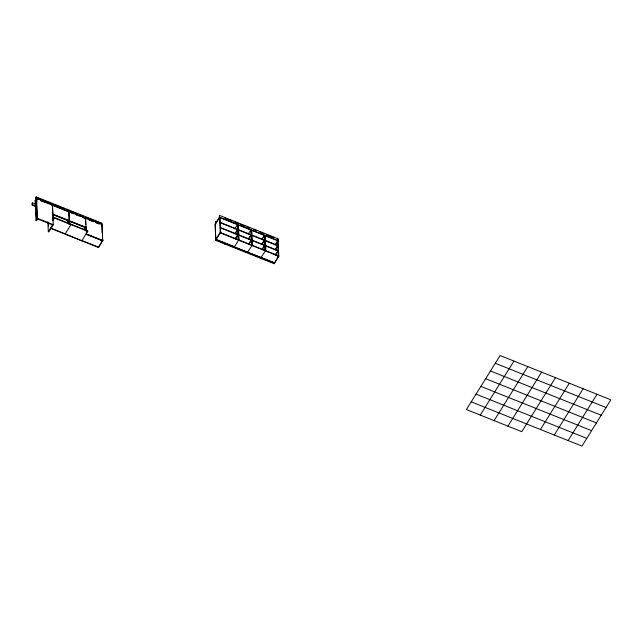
<?xml version="1.0" encoding="UTF-8"?>
<svg xmlns="http://www.w3.org/2000/svg" width="643" height="643" viewBox="0 0 643 643"><rect width="100%" height="100%" fill="white"/><g stroke="black" fill="none" stroke-linecap="round" stroke-linejoin="round"><path stroke-width="0.96" d="M36.112 204.386L32.407 202.899L32.15 203.309L32.23 205.125L35.936 206.612M35.968 199.137L36.145 196.911L101.907 223.193L102.366 233.329M32.23 205.125L32.407 202.899M37.632 218.925L36.514 220.718L36.016 220.517L35.108 200.52L36.225 198.727L36.723 198.928M102.912 240.538L86.411 233.948L86.154 234.357L102.655 240.948L102.189 224.616L36.538 198.382L36.281 198.791L38.146 199.531M36.016 220.517L37.447 218.339L36.538 198.382M52.099 205.109L52.356 204.699L53.265 224.664L48.812 231.898L48.313 231.697L47.863 221.698M52.895 214.159L52.638 214.561L85.752 227.799L86.001 227.389L52.895 214.159L52.469 204.747L52.212 205.157L54.96 206.25M53.064 220.059L54.551 217.68L87.769 230.958L81.838 240.812L64.71 233.65M53.08 220.388L54.551 217.68M48.313 231.697L52.565 224.889M68.713 211.748L68.97 211.338L69.139 221.16M67.057 222.55L68.118 220.854M67.089 223.209L68.68 220.653L68.841 224.19M69.251 221.2L69.074 211.386L68.954 214.617M85.431 218.435L85.688 218.025M83.703 229.848L85.294 227.292L85.455 230.829M86.283 233.337L87.769 230.958M101.907 223.193L101.65 223.603L85.905 217.31M102.189 224.616L102.293 232.991M50.459 228.273L98.451 247.451L102.149 241.165M98.451 247.451L102.695 240.643L102.55 237.323M219.44 215.365L220.236 232.822L215.984 239.622L274.553 263.027L278.797 256.227L278.009 238.77L219.44 215.365L219.271 217.591M216.056 239.976L274.513 263.333L274.256 263.743L215.807 240.386L215.276 223.989L219.528 217.181L278.089 240.586L277.832 240.996L278.009 238.77M224.873 244.01L225.13 243.601M224.986 244.051L225.243 243.641M234.751 228.908L237.404 224.656L238.087 239.63M234.992 233.642L237.645 229.39L220.252 222.438M235.008 233.972L237.661 229.72L220.268 222.767M235.756 237.918L237.878 234.518L220.485 227.566M235.242 239.1L237.894 234.84L220.501 227.895M248.15 234.261L250.802 230.009L251.485 244.983M248.391 239.003L250.521 235.595M248.407 239.325L251.059 235.073L238.657 230.114M248.624 244.123L251.284 239.871L238.874 234.912M248.64 244.453L251.292 240.201L238.891 235.242M261.548 239.614L264.209 235.362L264.884 250.344M263.646 237.267L264.707 235.563M261.765 244.34L263.887 240.94M261.781 244.67L264.434 240.418L252.032 235.459M261.998 249.468L264.651 245.216L252.249 240.257M262.014 249.797L264.667 245.546L252.265 240.586M260.857 258.39L261.114 257.98M260.97 258.43L261.219 258.028M274.947 244.975L277.607 240.715L278.282 255.697L277.221 257.401M276.514 243.472L278.106 240.916L219.544 217.511L215.084 224.463L215.807 240.386M275.694 248.849L277.286 246.293M275.18 250.023L277.832 245.771L265.43 240.812M275.397 254.829L277.519 251.421M275.413 255.15L278.065 250.899L265.663 245.939M274.553 263.027L278.781 255.898L220.219 232.493L215.976 239.3L216.474 239.501M480.249 415.081L513.95 361.077M494.089 420.61L527.79 366.606M507.93 426.14L541.639 372.136M555.48 377.674L521.77 431.67L466.4 409.543L500.109 355.539L610.85 399.801L581.963 446.089L471.215 401.827M540.433 429.492L569.32 383.204M554.274 435.022L583.161 388.734M568.115 440.559L597.009 394.263M224.769 218.001L232.203 220.975M234.06 221.722L238.714 223.579M240.57 224.319L245.216 226.175M247.073 226.923L249.862 228.032M253.583 229.519L256.372 230.636M260.094 232.123L263.807 233.61M266.596 234.719L274.031 237.693M238.641 229.784L251.051 234.743M252.016 235.129L264.418 240.088M265.414 240.49L277.824 245.441M215.292 224.319L215.791 224.52M265.647 245.61L278.049 250.569M220.236 232.822L278.797 256.227M216.892 239.662L233.417 246.269M274.537 262.706L234.349 246.968L238.601 240.16L237.886 224.528M495.295 363.255L606.036 407.517M490.48 370.971L601.221 415.225M35.887 197.321L51.633 203.614M53.49 204.353L58.119 206.202M59.968 206.942L64.597 208.798M66.454 209.538L71.084 211.386M72.94 212.126L77.57 213.974M79.419 214.722L83.124 216.201M40.855 200.584L44.56 202.063M47.341 203.172L67.845 211.362L63.207 209.554M69.573 212.053L74.299 213.95M76.051 214.649L80.761 216.53M82.537 217.238L87.167 219.086M89.023 219.826L93.685 221.69M99.223 223.909L95.502 222.422L99.183 223.925M40.935 200.648L48.378 203.622M56.793 206.982L61.374 208.814M69.741 212.158L72.49 213.259M76.155 214.722L78.904 215.823M82.569 217.286L85.326 218.387L85.575 217.977L86.275 230.958M89.104 219.898L92.769 221.361M68.279 211.86L68.777 212.061M485.666 378.687L596.407 422.941M35.108 200.52L35.606 200.72L35.695 202.722M32.488 204.723L35.269 205.832M53.49 214.585L68.254 220.485M85.792 227.493L69.179 220.854L69.34 224.391M480.851 386.403L591.592 430.657M54.567 218.009L87.786 231.287M87.006 234.374L102.695 240.643M37.447 218.339L53.265 224.664M476.029 394.119L586.778 438.373M53.064 225.09L37.133 218.724L36.145 196.911M50.443 227.944L64.292 233.481M82.746 240.852L98.435 247.121M265.205 235.764L265.88 250.738M264.691 235.234L265.398 250.866L261.138 257.345M251.799 230.403L252.482 245.385M251.292 229.881L252 245.513L247.74 251.992M238.4 225.05L239.083 240.032M220.043 217.712L220.718 232.694M215.791 223.177L215.702 221.361L215.534 223.587M102.567 238.963L102.655 240.948M86.25 226.891L86.435 230.885M85.527 220.42L85.704 224.399M85.776 227.164L85.937 230.684M71.156 224.319L65.208 233.851M69.677 221.055L69.798 223.708M68.761 211.732L68.881 215.509M53.064 214.416L53.345 220.597M52.847 220.404L52.565 214.095L52.782 220.083M48.402 222.791L48.563 226.328M36.772 199.933L36.86 201.926M37.407 213.926L37.495 215.927M36.153 212.72L36.33 216.715"/></g></svg>
